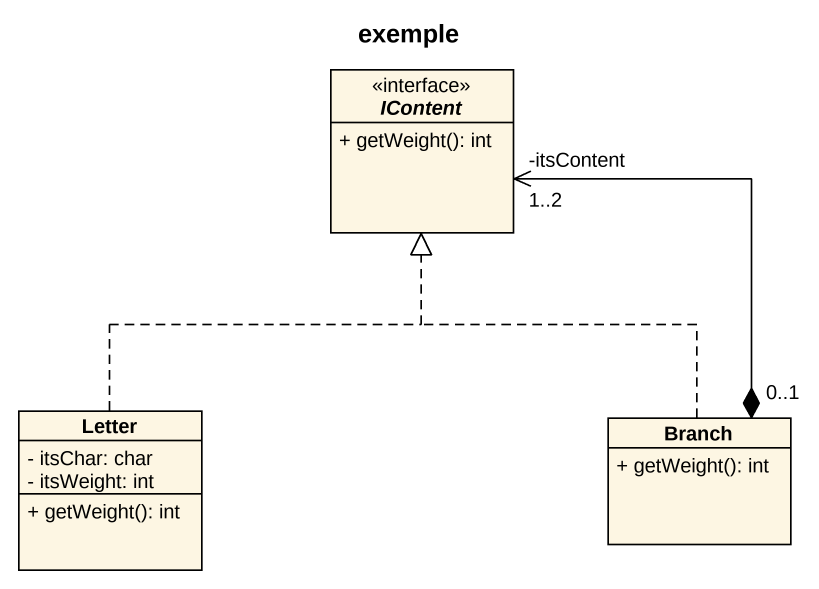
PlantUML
@startuml
title exemple
hide circle
hide empty members
skinparam classAttributeIconSize 0
interface IContent <<interface>> {
  + getWeight(): int
}
class Letter {
  - itsChar: char
  - itsWeight: int
  + getWeight(): int
}
class Branch {
  + getWeight(): int
}
IContent "-itsContent\n1..2" <--* "0..1" Branch
Letter .up.|> IContent
Branch .up.|> IContent
@enduml
